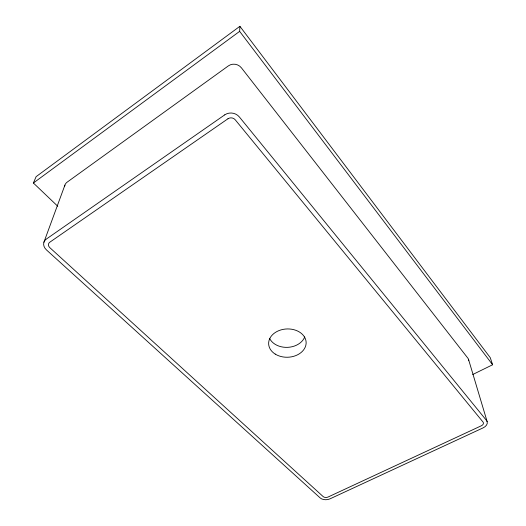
<?xml version="1.0" encoding="UTF-8"?>
<svg xmlns="http://www.w3.org/2000/svg" width="526" height="526" viewBox="0 0 526 526"><rect width="100%" height="100%" fill="white"/><g stroke="black" fill="none" stroke-linecap="round" stroke-linejoin="round"><path stroke-width="0.79" d="M472.749 374.512L492.612 364.761L239.639 31.369L239.902 26.3L36.116 176.657L33.388 183.009L57.775 206.264M43.901 242.256L64.889 185.178M33.388 183.009L239.639 31.369M239.902 26.3L490.265 357.68L492.612 364.761M468.534 359.409L487.161 421.648M304.718 336.923A18.495 14.09 -2.4 0 1 287.761 347.344A18.495 14.09 -2.4 0 1 269.739 338.672M64.626 186.408A8.824 7.14 21.6 0 1 67.131 182.167L228.369 65.888A9.317 8.857 17.5 0 1 241.441 67.861L467.903 358.213A7.193 5.102 -13.5 0 1 468.699 360.737M224.727 114.872L46.327 239.08A9.777 7.522 18.4 0 0 46.518 249.975L320.209 497.964A7.14 4.543 -3.9 0 0 330.058 498.812L483.072 427.888A7.837 5.181 -12.3 0 0 486.491 420.432L239.376 116.969A10.408 9.547 9.9 0 0 224.727 114.872M227.949 118.771L49.779 242.23A4.885 3.761 18.4 0 0 49.852 247.674L323.161 496.583A3.57 2.268 -3.9 0 0 328.099 497.011L481.329 425.777A3.919 2.591 -12.3 0 0 483.032 422.043L235.254 119.816A5.201 4.773 9.9 0 0 227.949 118.771M275.23 354.097A18.765 14.156 -2.4 0 0 305.836 345.312A18.765 14.156 -2.4 0 0 281.094 329.868A18.765 14.156 -2.4 0 0 275.23 354.097"/></g></svg>
